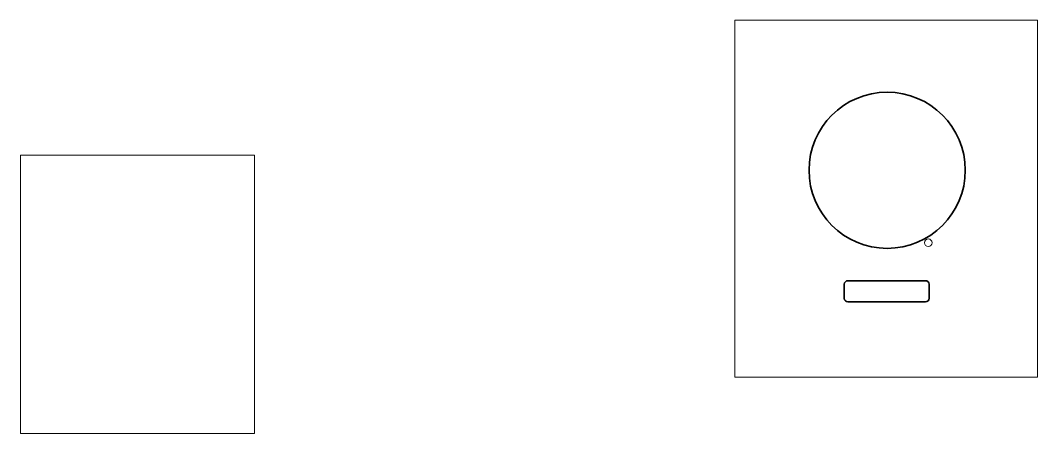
# Model space of a CAD drawing. Header units: inches. Extents: x 0 to 47.1, y -8.8 to 10.4.
import ezdxf

# ---------------------------------------------------------------- set-up
doc = ezdxf.new("R2010")
doc.units = ezdxf.units.IN
doc.header["$MEASUREMENT"] = 0
doc.layers.add('Layer 1', color=7, linetype='Continuous', lineweight=0)
picture_1 = doc.add_image_def('image1.png', size_in_pixel=(216, 144))

msp = doc.modelspace()

# ---------------------------------------------------------------- linework, layer by layer
at = {"layer": 'Layer 1'}
msp.add_lwpolyline([(10.814, -8.786), (-0.026, -8.786), (-0.026, 4.119), (10.814, 4.119)], close=True, dxfattribs=at)
at = {"layer": 'Layer 1', "color": 18, "lineweight": 35, "true_color": 0x000000}
msp.add_circle((40.117, 3.417), 3.617, dxfattribs=at)
at = {"layer": 'Layer 1'}
msp.add_circle((42.021, 0.061), 0.177, dxfattribs=at)
at = {"layer": 'Layer 1', "color": 18, "lineweight": 35, "true_color": 0x000000}
msp.add_open_spline([(41.893, -2.681), (41.893, -2.681), (38.298, -2.681), (38.298, -2.681), (38.207, -2.681), (38.132, -2.606), (38.132, -2.514), (38.132, -2.514), (38.132, -1.865), (38.132, -1.865), (38.132, -1.774), (38.207, -1.699), (38.298, -1.699), (38.298, -1.699), (41.893, -1.699), (41.893, -1.699), (41.984, -1.699), (42.059, -1.774), (42.059, -1.865), (42.059, -1.865), (42.059, -2.514), (42.059, -2.514), (42.059, -2.606), (41.984, -2.681), (41.893, -2.681)], degree=3, knots=[0, 0, 0, 0, 1, 1, 1, 2, 2, 2, 3, 3, 3, 4, 4, 4, 5, 5, 5, 6, 6, 6, 7, 7, 7, 8, 8, 8, 8], dxfattribs=at)

# ---------------------------------------------------------------- pictures from other files: only their frames are drawn
at = {"layer": 'Layer 1'}
image = msp.add_image(picture_1, insert=(33.07, -6.162), size_in_units=(14.017, 16.526), dxfattribs=at)

doc.saveas('drawing.dxf')
